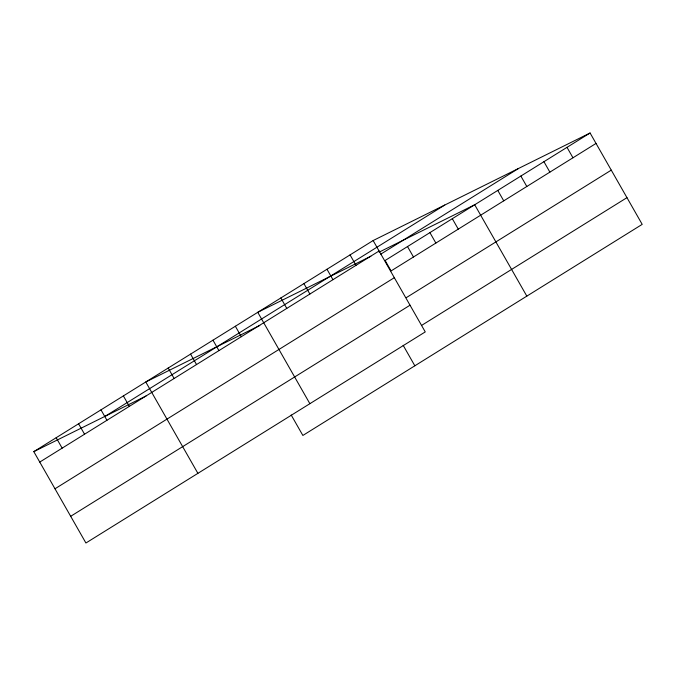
<?xml version="1.0" encoding="UTF-8"?>
<svg xmlns="http://www.w3.org/2000/svg" width="676" height="676" viewBox="0 0 676 676"><rect width="100%" height="100%" fill="white"/><g stroke="black" fill="none" stroke-linecap="round" stroke-linejoin="round"><path stroke-width="1.01" d="M373.135 240.546L425.255 331.916L85.92 543.005L33.8 451.636L373.135 240.546L590.08 132.995L642.2 224.364L302.865 435.454L291.179 414.98M105.388 416.146L444.732 205.056M39.757 462.08L379.092 250.982M380.723 254.184L518.492 168.485M590.08 132.995L385.126 260.488L391.074 270.932L596.038 143.43M54.984 488.782L394.328 277.692M406.31 297.634L611.273 170.141M70.684 516.303L410.019 305.206M422.001 325.156L626.965 197.654M370.845 256.255L257.767 312.32L309.878 403.69M379.143 252.14L474.704 204.76L526.824 296.13M259.787 325.46L145.779 381.974L197.899 473.352M33.8 451.636L145.957 396.035M567.012 147.343L572.961 157.787M543.935 161.699L549.884 172.135M520.858 176.056L526.815 186.491M497.781 190.412L503.738 200.848M452.312 218.694L458.269 229.13M429.919 232.629L435.868 243.064M407.518 246.563L413.475 256.998M403.166 345.318L414.844 365.792M350.067 254.903L356.015 265.338M326.99 269.251L332.947 279.695M303.913 283.607L309.87 294.043M280.836 297.964L286.793 308.4M235.366 326.246L241.324 336.69M212.974 340.18L218.923 350.616M190.573 354.114L196.53 364.55M168.18 368.048L174.129 378.484M123.387 395.908L129.336 406.352M100.986 409.842L106.943 420.278M78.593 423.776L84.551 434.212M56.192 437.71L62.15 448.146"/></g></svg>
